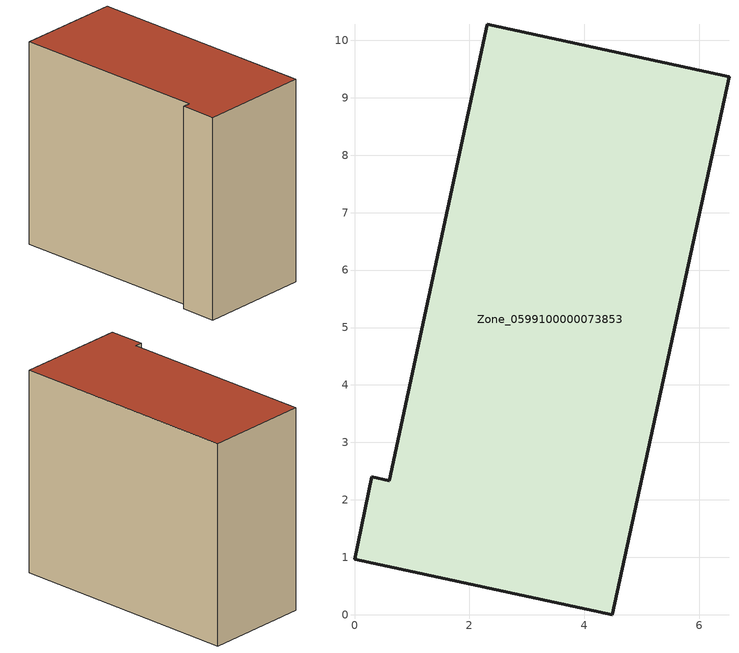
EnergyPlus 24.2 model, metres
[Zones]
Zone_0599100000073853
 floor ground (C_G): 4.49,0 0,0.97 0.3,2.4 0.6,2.33 2.31,10.28 6.52,9.37 z0
 wall outside (C_F): 0.6,2.33 0.3,2.4 0,0.97 4.49,0 6.52,9.37 2.31,10.28 0.6,2.33 z0:8.33
 roof outside (C_R): 6.52,9.37 2.31,10.28 0.6,2.33 0.3,2.4 0,0.97 4.49,0 z8.33
[BUILDING]
Pand.0599100000073853: North Axis=0; Terrain=City; Loads Convergence Tolerance Value=0.04; Temperature Convergence Tolerance Value=0.4; Solar Distribution=FullExterior; Maximum Number of Warmup Days=25; Minimum Number of Warmup Days=1
[Site:Location]
Rotterdam.The.Hague.AP_ZH_NLD Design_Conditions: Latitude=51.96; Longitude=4.45; Time Zone=1; Elevation=-4.5
[SITE:GROUNDTEMPERATURE:BUILDINGSURFACE]
18, 18, 18, 18, 18, 18, 18, 18, 18, 18, 18, 18
[MATERIAL] Thermal Absorptance=0.9; Solar Absorptance=0.7; Visible Absorptance=0.7
Name | Roughness | Thickness | Conductivity | Density | Specific Heat
G.TI.1975-1991 | MediumSmooth | 0.15 | 0.288461 | 540 | 1210
F.TI.1975-1991 | Rough | 0.3 | 0.230769 | 1920 | 840
R.TI.1975-1991 | MediumRough | 0.2 | 0.153846 | 1500 | 1000
[CONSTRUCTION]
C_G: G.TI.1975-1991
C_F: F.TI.1975-1991
C_R: R.TI.1975-1991
[ZONE]
Zone_0599100000073853: Type=1; Multiplier=1; Ceiling Height=Autocalculate; Volume=Autocalculate; Floor Area=autocalculate; Part of Total Floor Area=Yes
[ZONEINFILTRATION:DESIGNFLOWRATE]
Infil_Zone_0599100000073853: Zone or ZoneList or Space or SpaceList=Zone_0599100000073853; Schedule=AlwaysOn; Design Flow Rate Calculation Method=Flow/Area; Flow Rate per Floor Area=0.003; Constant Term Coefficient=1; Temperature Term Coefficient=0; Velocity Term Coefficient=0; Velocity Squared Term Coefficient=0
[HVACTEMPLATE:ZONE:IDEALLOADSAIRSYSTEM]
Zone_0599100000073853: Maximum Heating Supply Air Temperature=50; Minimum Cooling Supply Air Temperature=13; Maximum Heating Supply Air Humidity Ratio=0.0156; Minimum Cooling Supply Air Humidity Ratio=0.0077; Heating Limit=NoLimit; Cooling Limit=NoLimit; Dehumidification Control Type=ConstantSensibleHeatRatio; Cooling Sensible Heat Ratio=0.7; Dehumidification Setpoint=60; Humidification Control Type=None; Humidification Setpoint=30; Outdoor Air Method=None; Outdoor Air Flow Rate per Person=0.00944; Outdoor Air Flow Rate per Zone Floor Area=0; Outdoor Air Flow Rate per Zone=0; Demand Controlled Ventilation Type=None; Outdoor Air Economizer Type=NoEconomizer; Heat Recovery Type=None; Sensible Heat Recovery Effectiveness=0.7; Latent Heat Recovery Effectiveness=0.65
[ZONECONTROL:THERMOSTAT]
ThermostatControl_Zone_0599100000073853: Zone or ZoneList=Zone_0599100000073853; Control Type Schedule=DualSetpointControlType; Control 1=Thermostat_Zone_0599100000073853; Temperature Difference Between Cutout And Setpoint=0
[THERMOSTATSETPOINT:DUALSETPOINT]
Thermostat_Zone_0599100000073853: Heating Setpoint Temperature Schedule=HeatingSetpoint_Zone_0599100000073853; Cooling Setpoint Temperature Schedule=CoolingSetpoint_Zone_0599100000073853
[SCHEDULE:COMPACT]
HeatingSetpoint_Zone_0599100000073853: Through: 12/31, For: AllDays, Until: 24:00, 21
CoolingSetpoint_Zone_0599100000073853: Through: 12/31, For: AllDays, Until: 24:00, 24
DualSetpointControlType: Through: 12/31, For: AllDays, Until: 24:00, 4
AlwaysOn: Through: 12/31, For: AllDays, Until: 24:00, 1
